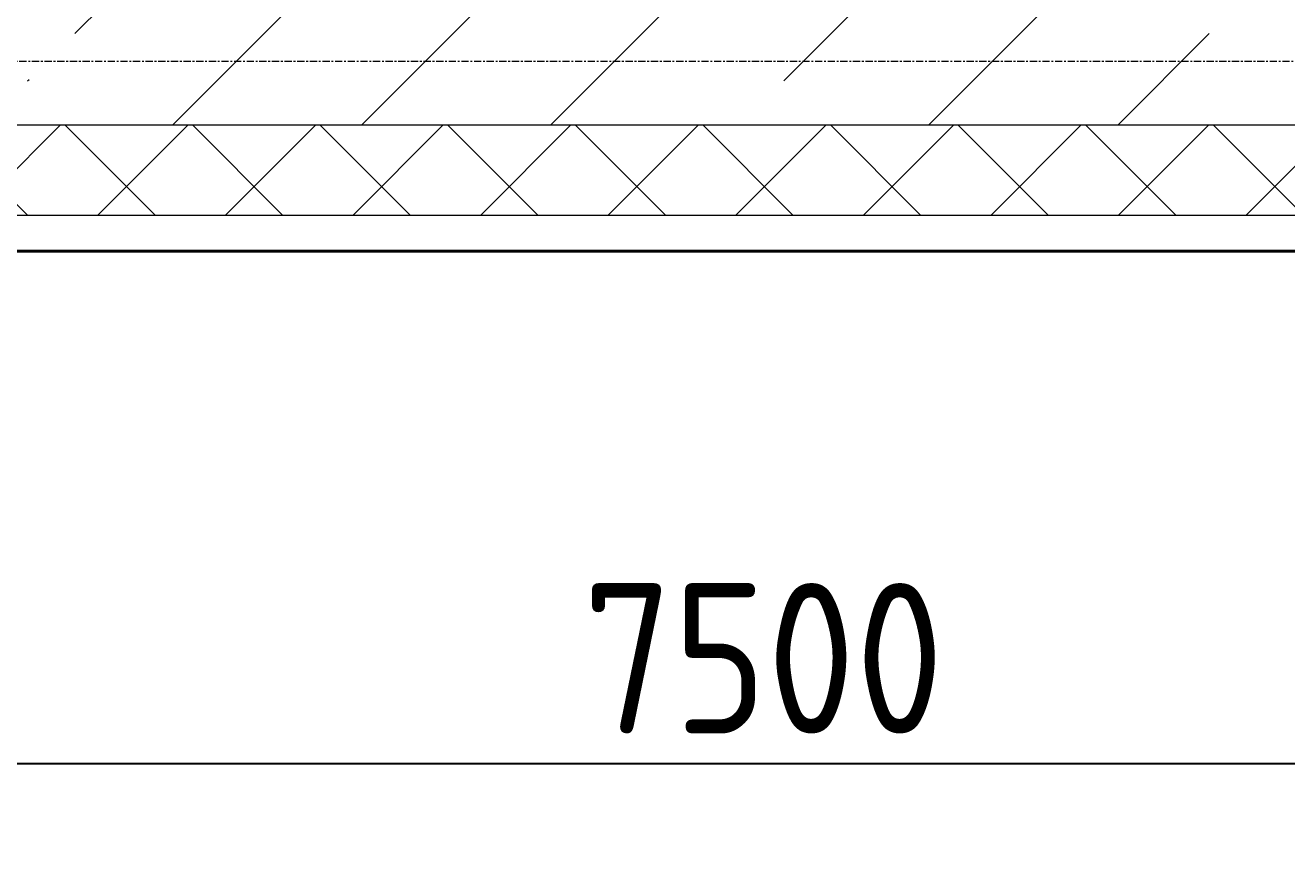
# Model space of a CAD drawing. Header units: millimetres. Extents: x -32954 to 151739, y -65671 to 56243.
# Drawn here: x -27427 to -25330, y -63660 to -62283 of the extents above; entities that cross this region are included whole.
import ezdxf

# ---------------------------------------------------------------- set-up
doc = ezdxf.new("R2010")
doc.units = ezdxf.units.MM
doc.linetypes.add('ADSK_Линия сетки', pattern=[21, 12, -3, 3, -3])
for name, color, linetype, lineweight in [('Оси', 7, 'Continuous', 9), ('Размеры', 7, 'Continuous', 9), ('Стены разрез', 7, 'Continuous', 40), ('Стены штриховка', 7, 'Continuous', 18)]:
    doc.layers.add(name, color=color, linetype=linetype, lineweight=lineweight)
doc.styles.add('GOST Common', font='GOST_Common.ttf', dxfattribs={"width": 0.9, "height": 250})
doc.dimstyles.new('ADSK_Проверочный', dxfattribs={"dimscale": 304.8, "dimtxt": 251.428749, "dimasz": 0.463911, "dimexe": 0.492126, "dimexo": 0.492126, "dimgap": 0.164042, "dimtad": 1, "dimdec": 0, "dimdsep": 46, "dimtxsty": 'GOST Common', "dimblk1": 'OBLIQUE', "dimblk2": 'OBLIQUE', "dimsah": 1, "dimcen": 0.09, "dimazin": 0, "dimtfac": 1, "dimtdec": 4, "dimtix": 1, "dimtmove": 0, "dimatfit": 3, "dimfxl": 1, "dimtvp": 1, "dimtolj": 1, "dimtzin": 0, "dimarcsym": 2})

# ---------------------------------------------------------------- blocks, each defined once
blk = doc.blocks.new('_Oblique')
at = {"color": 0, "linetype": 'ByBlock', "lineweight": -2}
blk.add_line((-0.5, -0.5), (0.5, 0.5), dxfattribs=at)
blk = doc.blocks.new('*D220')
at = {"layer": 'Defpoints', "color": 0, "transparency": 16777216}
for p in [(-29950, -62343.1), (-22450, -62343.1), (-22450, -63509.9)]:
    blk.add_point(p, dxfattribs=at)
at = {"layer": 'Размеры', "color": 0, "lineweight": -2, "transparency": 16777216}
for p, q in [((-29950, -62493.1), (-29950, -63659.9)), ((-22450, -62493.1), (-22450, -63659.9)), ((-29950, -63509.9), (-22450, -63509.9))]:
    blk.add_line(p, q, dxfattribs=at)
at = {"layer": 'Размеры', "color": 0, "lineweight": -2, "transparency": 16777216, "xscale": 141.4, "yscale": 141.4, "zscale": 141.4, "rotation": 180}
blk.add_blockref('_Oblique', (-29950, -63509.9), dxfattribs=at)
at = {"layer": 'Размеры', "color": 0, "lineweight": -2, "transparency": 16777216, "xscale": 141.4, "yscale": 141.4, "zscale": 141.4}
blk.add_blockref('_Oblique', (-22450, -63509.9), dxfattribs=at)
at = {"layer": 'Размеры', "color": 0, "transparency": 16777216, "insert": (-26200, -63334.9), "char_height": 250, "width": 756.843, "attachment_point": 5, "style": 'GOST Common'}
blk.add_mtext('\\A1;7500', dxfattribs=at)

msp = doc.modelspace()

# ---------------------------------------------------------------- hatches: boundary and pattern name
at = {"layer": 'Стены разрез', "lineweight": 9}
h = msp.add_hatch(dxfattribs=at)
h.set_pattern_fill('FP_2', color=256, style=0, pattern_type=2)
h.set_pattern_definition([(45, (-1e-11, -50353.1), (-314.309, 314.309), []), (45, (314.3, -50353.1), (-314.309, 314.309), [555.625, -111.125, 3.353, -107.772])])
h.paths.add_polyline_path([(-20740, -62448.1), (-20740, -62248.1), (-23680, -62248.1), (-23680, -62448.1), (-21145.7, -62448.1)])
h.paths.add_polyline_path([(-19380, -62448.1), (-18797.5, -62448.1), (-18797.5, -62248.1), (-19380, -62248.1)])
h.paths.add_polyline_path([(-25040, -62448.1), (-25040, -62248.1), (-27960, -62248.1), (-27960, -62448.1), (-25652.5, -62448.1)])
h.paths.add_polyline_path([(-29408.2, -62448.1), (-29320, -62448.1), (-29320, -62248.1), (-30070, -62248.1), (-30070, -62448.1), (-29783.8, -62448.1)])
h = msp.add_hatch(dxfattribs=at)
h.set_pattern_fill('FP_1', color=256, style=0, pattern_type=2)
h.set_pattern_definition([(45, (-1e-11, -50353.12), (-106.066, 106.066), []), (135, (-1e-11, -50353.12), (-106.066, -106.066), [])])
h.paths.add_polyline_path([(-19445, -62598.1), (-18797.5, -62598.1), (-18797.5, -62448.1), (-19380, -62448.1), (-19380, -62578.1), (-19445, -62578.1)])
h.paths.add_polyline_path([(-21145.7, -62598.1), (-20675, -62598.1), (-20675, -62578.1), (-20740, -62578.1), (-20740, -62448.1), (-23680, -62448.1), (-23680, -62578.1), (-23745, -62578.1), (-23745, -62598.1)])
h.paths.add_polyline_path([(-24975, -62598.1), (-24975, -62578.1), (-25040, -62578.1), (-25040, -62448.1), (-27960, -62448.1), (-27960, -62578.1), (-28025, -62578.1), (-28025, -62598.1), (-27154.8, -62598.1)])
h.paths.add_polyline_path([(-29300, -62598.1), (-29255, -62598.1), (-29255, -62578.1), (-29320, -62578.1), (-29320, -62448.1), (-30220, -62448.1), (-30220, -62598.1), (-30159.3, -62598.1)])

# ---------------------------------------------------------------- linework, layer by layer
at = {"layer": 'Оси', "linetype": 'ADSK_Линия сетки'}
msp.add_line((2500, -62343.1), (-32136.4, -62343.1), dxfattribs=at)
at = {"layer": 'Стены разрез'}
msp.add_line((-28025, -62658.1), (-24975, -62658.1), dxfattribs=at)
at = {"layer": 'Стены штриховка'}
for p, q in [((-27960, -62448.1), (-25040, -62448.1)), ((-28025, -62598.1), (-24975, -62598.1))]:
    msp.add_line(p, q, dxfattribs=at)

# ---------------------------------------------------------------- dimensions: what is measured, and where the dimension line sits
at = {"layer": 'Размеры'}
dim = msp.add_linear_dim(base=(-22450, -63509.9), p1=(-29950, -62343.1), p2=(-22450, -62343.1), dimstyle='ADSK_Проверочный', override={"dimpost": '<>', "dimfxl": 7500.000127}, dxfattribs=at)
dim.commit()
dim.dimension.update_dxf_attribs({"geometry": '*D220', "text_midpoint": (-26200, -63334.9)})

doc.saveas('drawing.dxf')
